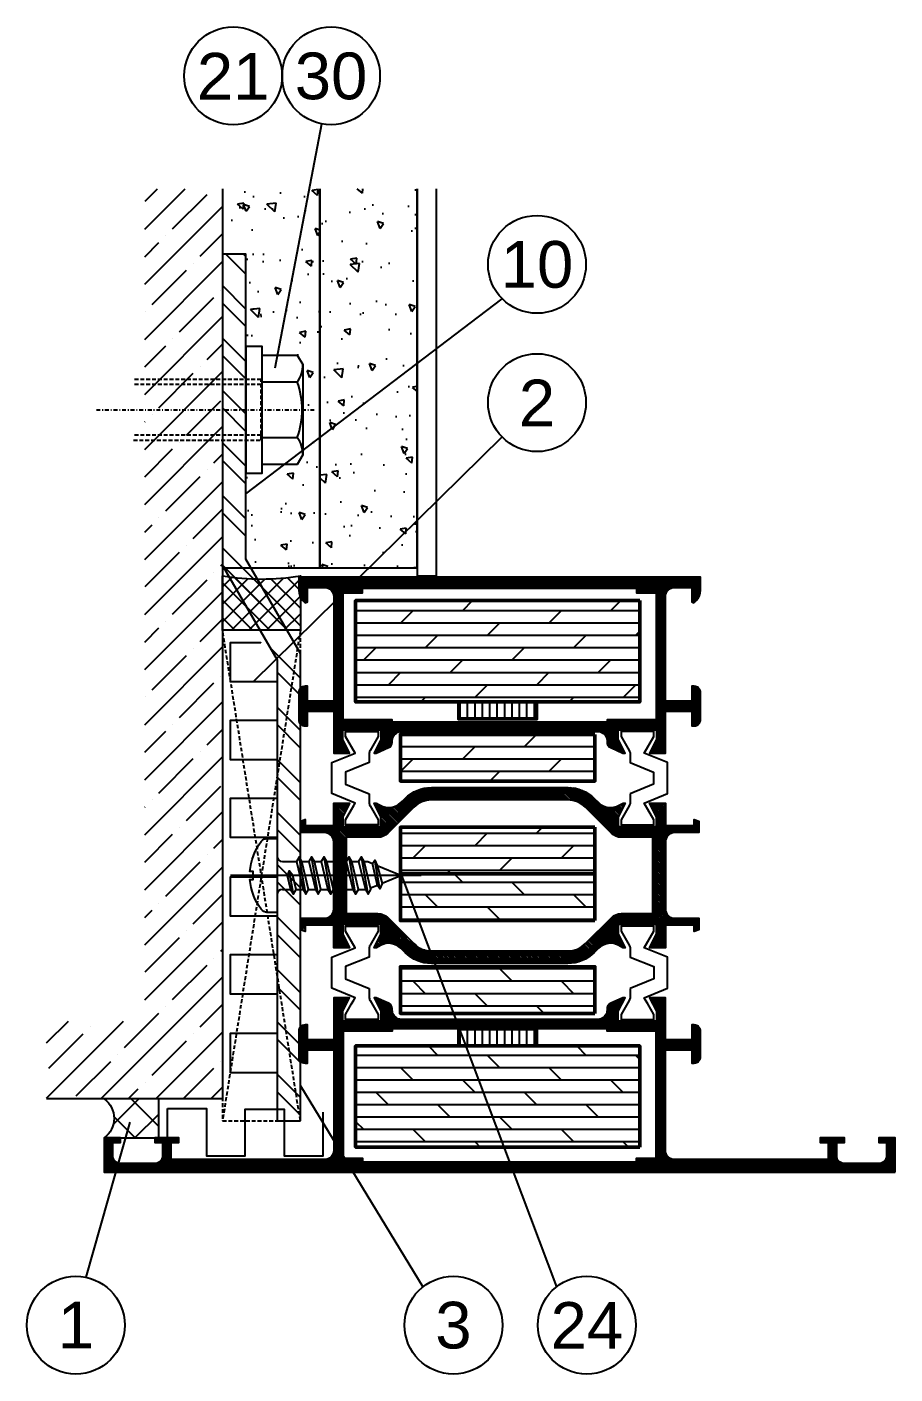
# Model space of a CAD drawing. Header units: millimetres. Extents: x -1821 to 14707, y -2864 to 1473.
# Drawn here: x 3295.2 to 3406.8, y -1439.5 to -1266.5 of the extents above; entities that cross this region are included whole.
import ezdxf
from ezdxf.enums import TextEntityAlignment as Align
from ezdxf.xclip import XClip

# ---------------------------------------------------------------- set-up
doc = ezdxf.new("R2010")
doc.units = ezdxf.units.MM
doc.header["$XCLIPFRAME"] = 0
for name, pattern in [('AUSGEZOGEN', [0]), ('CENTER', [50.8, 31.75, -6.35, 6.35, -6.35]), ('DASHDOT', [1, 0.5, -0.25, 0, -0.25]), ('GESTRICHELT', [0.75, 0.5, -0.25])]:
    doc.linetypes.add(name, pattern=pattern)
for name, color, linetype in [('00TXT', 7, 'AUSGEZOGEN'), ('as_par', 3, 'Continuous'), ('as_sch', 3, 'Continuous'), ('CENT_25', 2, 'DASHDOT'), ('CONST25', 2, 'Continuous'), ('CONST35', 7, 'Continuous'), ('HIDE_25', 2, 'GESTRICHELT'), ('is_par', 3, 'Continuous'), ('is_sch', 3, 'Continuous'), ('leiste_par', 3, 'Continuous')]:
    doc.layers.add(name, color=color, linetype=linetype)
for name, color, linetype, lineweight in [('AM_S', 80, 'Continuous', 50), ('AM_SP', 3, 'Continuous', 50), ('Docu-AM_8', 1, 'Continuous', 25)]:
    doc.layers.add(name, color=color, linetype=linetype, lineweight=lineweight)
doc.styles.add('SWISS', font='swiss.ttf')

# ---------------------------------------------------------------- blocks, each defined once
blk = doc.blocks.new('WS186061')
at = {"linetype": 'CENTER'}
blk.add_lwpolyline([(0, -18.5), (0, 5.98)], dxfattribs=at)
blk.add_lwpolyline([(4.35, 2.03, -0.234469), (4.75, 1.24), (4.75, 0), (-4.75, 0), (-4.75, 1.24, -0.234469), (-4.35, 2.03, -0.146081), (-0.5, 3.48), (-0.5, 3.05), (0.5, 3.05), (0.5, 3.48, -0.146081)], format="xyb", close=True)
for points in [[(0, -1.32), (-1.79, -1.75), (-2.4, -2.1), (-1.79, -2.45), (0, -2.03), (0.61, -1.57), (0, -1.32)], [(-2.4, -2.1), (0.61, -1.57)], [(-2.4, -3.7), (2.41, -2.85)], [(-2.4, -5.3), (2.41, -4.45)], [(-2.4, -6.9), (2.41, -6.05)], [(-2.4, -8.5), (2.41, -7.65)], [(-2.4, -10.1), (2.41, -9.25)], [(-2.4, -11.7), (2.41, -10.85)], [(-1.28, -12.91), (-1.65, -12.02)], [(1.79, -11.68), (1.55, -12.27)], [(-1.7, -13.2), (1.97, -12.55)], [(1.29, -12.88), (0, -16), (-1.02, -13.53)]]:
    blk.add_lwpolyline(points)
at = {"linetype": 'AUSGEZOGEN'}
for points in [[(-1.79, -0.7), (-1.79, -1.75)], [(1.79, -0.7), (1.79, -2.49)], [(1.79, -1.61), (1.79, -2.49)], [(-1.79, -2.45), (-1.79, -3.35)], [(1.79, -3.21), (1.79, -4.09)], [(-1.79, -4.05), (-1.79, -4.95)], [(1.79, -4.81), (1.79, -5.69)], [(-1.79, -5.65), (-1.79, -6.55)], [(1.79, -6.41), (1.79, -7.29)], [(-1.79, -7.25), (-1.79, -8.15)], [(1.79, -8.01), (1.79, -8.89)], [(-1.79, -8.85), (-1.79, -9.75)], [(1.79, -9.61), (1.79, -10.49)], [(-1.79, -10.45), (-1.79, -11.35)], [(1.79, -11.21), (1.79, -11.68)]]:
    blk.add_lwpolyline(points, dxfattribs=at)
for points in [[(1.79, -3.21), (2.41, -2.85), (1.79, -2.49), (-1.79, -3.35), (-2.4, -3.7), (-1.79, -4.05)], [(1.79, -4.81), (2.41, -4.45), (1.79, -4.09), (-1.79, -4.95), (-2.4, -5.3), (-1.79, -5.65)], [(1.79, -6.41), (2.41, -6.05), (1.79, -5.69), (-1.79, -6.55), (-2.4, -6.9), (-1.79, -7.25)], [(1.79, -8.01), (2.41, -7.65), (1.79, -7.29), (-1.79, -8.15), (-2.4, -8.5), (-1.79, -8.85)], [(1.79, -9.61), (2.41, -9.25), (1.79, -8.89), (-1.79, -9.75), (-2.4, -10.1), (-1.79, -10.45)], [(1.79, -11.21), (2.41, -10.85), (1.79, -10.49), (-1.79, -11.35), (-2.4, -11.7), (-1.79, -12.05)], [(1.55, -12.27), (1.97, -12.55), (1.29, -12.88), (-1.02, -13.53), (-1.7, -13.2), (-1.28, -12.91)]]:
    blk.add_lwpolyline(points, close=True)
for centre, start, end in [((-2.49, -0.7), 0, 90), ((2.49, -0.7), 90, 180)]:
    blk.add_arc(centre, 0.7, start, end)
blk = doc.blocks.new('B-LL1021365')
at = {"layer": 'as_sch'}
h = blk.add_hatch(dxfattribs=at)
h.set_pattern_fill('_U', color=256, scale=0.2, angle=-90, style=0, pattern_type=0)
h.set_pattern_definition([(270, (8.0588, -0.00044), (0.2, -4e-17), [])])
edge = h.paths.add_edge_path()
edge.add_line((0.4, -50.8), (4.8, -50.8))
edge.add_line((4.8, -50.8), (4.8, -48.7))
edge.add_line((4.8, -48.7), (4.2, -48.7))
edge.add_line((4.2, -48.7), (4.2, -49.7))
edge.add_line((4.2, -49.7), (2.5, -49.7))
edge.add_arc((2.5, -48.7), 1, 180, 270, ccw=False)
edge.add_line((1.5, -48.7), (1.5, -44.3))
edge.add_arc((2.5, -44.3), 1, 90, 180, ccw=False)
edge.add_line((2.5, -43.3), (4.2, -43.3))
edge.add_line((4.2, -43.3), (4.2, -44.3))
edge.add_line((4.2, -44.3), (4.8, -44.3))
edge.add_line((4.8, -44.3), (4.8, -41.2))
edge.add_line((4.8, -41.2), (4.2, -41.2))
edge.add_line((4.2, -41.2), (4.2, -42.2))
edge.add_line((4.2, -42.2), (2, -42.2))
edge.add_line((2, -42.2), (2, -22.5))
edge.add_arc((3.2, -22.5), 1.2, 90, 180, ccw=False)
edge.add_line((3.2, -21.3), (16.1, -21.3))
edge.add_line((16.1, -21.3), (16.1, -24.7))
edge.add_line((16.1, -24.7), (14.4, -24.7))
edge.add_line((14.4, -24.7), (14.4, -25))
edge.add_arc((15.2, -25), 0.8, 180, 270)
edge.add_line((15.2, -25.8), (18.5, -25.8))
edge.add_arc((18.5, -25), 0.8, 270, 360)
edge.add_line((19.3, -25), (19.3, -24.7))
edge.add_line((19.3, -24.7), (17.4, -24.7))
edge.add_line((17.4, -24.7), (17.4, -21.3))
edge.add_line((17.4, -21.3), (22.8, -21.3))
edge.add_line((22.8, -21.3), (22.8, -19.27))
edge.add_line((22.8, -19.27), (21.05, -20.15))
edge.add_line((21.05, -20.15), (19.8, -20.15))
edge.add_line((19.8, -20.15), (19.8, -15.25))
edge.add_line((19.8, -15.25), (21.05, -15.25))
edge.add_line((21.05, -15.25), (22.8, -16.13))
edge.add_line((22.8, -16.13), (22.8, -15.84))
edge.add_line((22.8, -15.84), (22.08, -14.27))
edge.add_arc((21.36, -14.6), 0.8, 24.444, 90)
edge.add_line((21.36, -13.8), (21.2, -13.8))
edge.add_arc((21.2, -12.6), 1.2, 180, 270, ccw=False)
edge.add_line((20, -12.6), (20, 12.6))
edge.add_arc((21.2, 12.6), 1.2, 90, 180, ccw=False)
edge.add_line((21.2, 13.8), (21.36, 13.8))
edge.add_arc((21.36, 14.6), 0.8, -90, -24.444)
edge.add_line((22.08, 14.27), (22.8, 15.84))
edge.add_line((22.8, 15.84), (22.8, 16.13))
edge.add_line((22.8, 16.13), (21.05, 15.25))
edge.add_line((21.05, 15.25), (19.8, 15.25))
edge.add_line((19.8, 15.25), (19.8, 20.15))
edge.add_line((19.8, 20.15), (21.05, 20.15))
edge.add_line((21.05, 20.15), (22.8, 19.27))
edge.add_line((22.8, 19.27), (22.8, 21.3))
edge.add_line((22.8, 21.3), (17.4, 21.3))
edge.add_line((17.4, 21.3), (17.4, 24.7))
edge.add_line((17.4, 24.7), (19.3, 24.7))
edge.add_line((19.3, 24.7), (19.3, 25))
edge.add_arc((18.5, 25), 0.8, 0, 90)
edge.add_line((18.5, 25.8), (15.2, 25.8))
edge.add_arc((15.2, 25), 0.8, 90, 180)
edge.add_line((14.4, 25), (14.4, 24.7))
edge.add_line((14.4, 24.7), (16.1, 24.7))
edge.add_line((16.1, 24.7), (16.1, 21.3))
edge.add_line((16.1, 21.3), (3.2, 21.3))
edge.add_arc((3.2, 22.5), 1.2, 180, 270, ccw=False)
edge.add_line((2, 22.5), (2, 42.2))
edge.add_line((2, 42.2), (4.2, 42.2))
edge.add_line((4.2, 42.2), (4.2, 41.2))
edge.add_line((4.2, 41.2), (4.8, 41.2))
edge.add_line((4.8, 41.2), (4.8, 44.3))
edge.add_line((4.8, 44.3), (4.2, 44.3))
edge.add_line((4.2, 44.3), (4.2, 43.3))
edge.add_line((4.2, 43.3), (2.5, 43.3))
edge.add_arc((2.5, 44.3), 1, -180, -90, ccw=False)
edge.add_line((1.5, 44.3), (1.5, 48.7))
edge.add_arc((2.5, 48.7), 1, 90, 180, ccw=False)
edge.add_line((2.5, 49.7), (4.2, 49.7))
edge.add_line((4.2, 49.7), (4.2, 48.7))
edge.add_line((4.2, 48.7), (4.8, 48.7))
edge.add_line((4.8, 48.7), (4.8, 50.8))
edge.add_line((4.8, 50.8), (0.4, 50.8))
edge.add_line((0.4, 50.8), (0.4, -50.8))
h.paths.add_polyline_path([(1.7, -17.6), (2.2, -17.6), (2.2, -20.1), (18.5, -20.1), (18.5, -13.8), (18.8, -13.8), (18.8, 13.8), (18.5, 13.8), (18.5, 20.1), (2.2, 20.1), (2.2, 17.6), (1.7, 17.6)], flags=16)
at = {"layer": 'is_sch'}
h = blk.add_hatch(dxfattribs=at)
h.set_pattern_fill('_U', color=256, scale=0.2, angle=45, style=0, pattern_type=0)
h.set_pattern_definition([(45, (38.5, 1e-06), (-0.1414214, 0.1414214), [])])
edge = h.paths.add_edge_path()
edge.add_arc((42.8, 22.5), 1.2, 270, 360)
edge.add_line((44, 22.5), (44, 25.6))
edge.add_line((44, 25.6), (45.48, 25.6))
edge.add_line((45.48, 25.6), (45.7, 25))
edge.add_line((45.7, 25), (44.9, 25))
edge.add_line((44.9, 25), (44.9, 21.3))
edge.add_line((44.9, 21.3), (47.8, 21.3))
edge.add_line((47.8, 21.3), (47.8, 19.27))
edge.add_line((47.8, 19.27), (46.05, 20.15))
edge.add_line((46.05, 20.15), (44.8, 20.15))
edge.add_line((44.8, 20.15), (44.8, 15.25))
edge.add_line((44.8, 15.25), (46.05, 15.25))
edge.add_line((46.05, 15.25), (47.8, 16.13))
edge.add_line((47.8, 16.13), (47.8, 15.85))
edge.add_line((47.8, 15.85), (47.51, 15.35))
edge.add_arc((49.41, 14.25), 2.2, 150, 225)
edge.add_line((47.86, 12.69), (48.39, 12.15))
edge.add_arc((45, 8.76), 4.8, 0, 45, ccw=False)
edge.add_line((49.8, 8.76), (49.8, -8.76))
edge.add_arc((45, -8.76), 4.8, 315, 360, ccw=False)
edge.add_line((48.39, -12.15), (47.86, -12.69))
edge.add_arc((49.41, -14.25), 2.2, 135, 210)
edge.add_line((47.51, -15.35), (47.8, -15.85))
edge.add_line((47.8, -15.85), (47.8, -16.13))
edge.add_line((47.8, -16.13), (46.05, -15.25))
edge.add_line((46.05, -15.25), (44.8, -15.25))
edge.add_line((44.8, -15.25), (44.8, -20.15))
edge.add_line((44.8, -20.15), (46.05, -20.15))
edge.add_line((46.05, -20.15), (47.8, -19.27))
edge.add_line((47.8, -19.27), (47.8, -21.3))
edge.add_line((47.8, -21.3), (44.9, -21.3))
edge.add_line((44.9, -21.3), (44.9, -25))
edge.add_line((44.9, -25), (45.7, -25))
edge.add_line((45.7, -25), (45.48, -25.6))
edge.add_line((45.48, -25.6), (44, -25.6))
edge.add_line((44, -25.6), (44, -22.5))
edge.add_arc((42.8, -22.5), 1.2, 0, 90)
edge.add_line((42.8, -21.3), (34.2, -21.3))
edge.add_arc((34.2, -22.5), 1.2, 90, 180)
edge.add_line((33, -22.5), (33, -25.6))
edge.add_line((33, -25.6), (31.52, -25.6))
edge.add_line((31.52, -25.6), (31.3, -25))
edge.add_line((31.3, -25), (32.1, -25))
edge.add_line((32.1, -25), (32.1, -21.3))
edge.add_line((32.1, -21.3), (29.2, -21.3))
edge.add_line((29.2, -21.3), (29.2, -19.27))
edge.add_line((29.2, -19.27), (30.95, -20.15))
edge.add_line((30.95, -20.15), (32.2, -20.15))
edge.add_line((32.2, -20.15), (32.2, -15.25))
edge.add_line((32.2, -15.25), (30.95, -15.25))
edge.add_line((30.95, -15.25), (29.2, -16.13))
edge.add_line((29.2, -16.13), (29.2, -15.85))
edge.add_line((29.2, -15.85), (29.49, -15.35))
edge.add_arc((27.59, -14.25), 2.2, 330, 405)
edge.add_line((29.14, -12.69), (28.61, -12.15))
edge.add_arc((32, -8.76), 4.8, 180, 225, ccw=False)
edge.add_line((27.2, -8.76), (27.2, 8.76))
edge.add_arc((32, 8.76), 4.8, 135, 180, ccw=False)
edge.add_line((28.61, 12.15), (29.14, 12.69))
edge.add_arc((27.59, 14.25), 2.2, 315, 390)
edge.add_line((29.49, 15.35), (29.2, 15.85))
edge.add_line((29.2, 15.85), (29.2, 16.13))
edge.add_line((29.2, 16.13), (30.95, 15.25))
edge.add_line((30.95, 15.25), (32.2, 15.25))
edge.add_line((32.2, 15.25), (32.2, 20.15))
edge.add_line((32.2, 20.15), (30.95, 20.15))
edge.add_line((30.95, 20.15), (29.2, 19.27))
edge.add_line((29.2, 19.27), (29.2, 21.3))
edge.add_line((29.2, 21.3), (32.1, 21.3))
edge.add_line((32.1, 21.3), (32.1, 25))
edge.add_line((32.1, 25), (31.3, 25))
edge.add_line((31.3, 25), (31.52, 25.6))
edge.add_line((31.52, 25.6), (33, 25.6))
edge.add_line((33, 25.6), (33, 22.5))
edge.add_arc((34.2, 22.5), 1.2, 180, 270)
edge.add_line((34.2, 21.3), (42.8, 21.3))
edge = h.paths.add_edge_path(flags=16)
edge.add_line((33.6, 19.7), (33.6, 15.63))
edge.add_arc((31.8, 15.63), 1.8, -45, 0, ccw=False)
edge.add_line((33.07, 14.36), (29.74, 11.02))
edge.add_arc((32, 8.76), 3.2, 135, 180)
edge.add_line((28.8, 8.76), (28.8, -8.76))
edge.add_arc((32, -8.76), 3.2, 180, 225)
edge.add_line((29.74, -11.02), (33.07, -14.36))
edge.add_arc((31.8, -15.63), 1.8, 0, 45, ccw=False)
edge.add_line((33.6, -15.63), (33.6, -19.7))
edge.add_line((33.6, -19.7), (43.4, -19.7))
edge.add_line((43.4, -19.7), (43.4, -15.63))
edge.add_arc((45.2, -15.63), 1.8, 135, 180, ccw=False)
edge.add_line((43.93, -14.36), (47.26, -11.02))
edge.add_arc((45, -8.76), 3.2, 315, 360)
edge.add_line((48.2, -8.76), (48.2, 8.76))
edge.add_arc((45, 8.76), 3.2, 0, 45)
edge.add_line((47.26, 11.02), (43.93, 14.36))
edge.add_arc((45.2, 15.63), 1.8, 180, 225, ccw=False)
edge.add_line((43.4, 15.63), (43.4, 19.7))
edge.add_line((43.4, 19.7), (33.6, 19.7))
h = blk.add_hatch(dxfattribs=at)
h.set_pattern_fill('_U', color=256, scale=0.2, angle=90, style=0, pattern_type=0)
h.set_pattern_definition([(90, (66.38297, 0.00045), (-0.2, 1e-17), [])])
edge = h.paths.add_edge_path()
edge.add_line((76.8, 25.8), (75.1, 25.8))
edge.add_arc((75.1, 24), 1.8, 90, 135)
edge.add_line((73.83, 25.27), (73.52, 24.97))
edge.add_line((73.52, 24.97), (73.63, 24.7))
edge.add_line((73.63, 24.7), (75.5, 24.7))
edge.add_line((75.5, 24.7), (75.5, 22.5))
edge.add_arc((74.3, 22.5), 1.2, -90, 0, ccw=False)
edge.add_line((74.3, 21.3), (60.9, 21.3))
edge.add_line((60.9, 21.3), (60.9, 24.7))
edge.add_line((60.9, 24.7), (62.8, 24.7))
edge.add_line((62.8, 24.7), (62.8, 25))
edge.add_arc((62, 25), 0.8, 0, 90)
edge.add_line((62, 25.8), (58.5, 25.8))
edge.add_arc((58.5, 25), 0.8, 90, 180)
edge.add_line((57.7, 25), (57.7, 24.7))
edge.add_line((57.7, 24.7), (59.6, 24.7))
edge.add_line((59.6, 24.7), (59.6, 21.3))
edge.add_line((59.6, 21.3), (54.2, 21.3))
edge.add_line((54.2, 21.3), (54.2, 19.27))
edge.add_line((54.2, 19.27), (55.95, 20.15))
edge.add_line((55.95, 20.15), (57.2, 20.15))
edge.add_line((57.2, 20.15), (57.2, 15.25))
edge.add_line((57.2, 15.25), (55.95, 15.25))
edge.add_line((55.95, 15.25), (54.2, 16.13))
edge.add_line((54.2, 16.13), (54.2, 15.84))
edge.add_line((54.2, 15.84), (54.92, 14.27))
edge.add_arc((55.64, 14.6), 0.8, 204.444, 270)
edge.add_line((55.64, 13.8), (55.8, 13.8))
edge.add_arc((55.8, 12.6), 1.2, 0, 90, ccw=False)
edge.add_line((57, 12.6), (57, -12.6))
edge.add_arc((55.8, -12.6), 1.2, -90, 0, ccw=False)
edge.add_line((55.8, -13.8), (55.64, -13.8))
edge.add_arc((55.64, -14.6), 0.8, 90, 155.556)
edge.add_line((54.92, -14.27), (54.2, -15.84))
edge.add_line((54.2, -15.84), (54.2, -16.13))
edge.add_line((54.2, -16.13), (55.95, -15.25))
edge.add_line((55.95, -15.25), (57.2, -15.25))
edge.add_line((57.2, -15.25), (57.2, -20.15))
edge.add_line((57.2, -20.15), (55.95, -20.15))
edge.add_line((55.95, -20.15), (54.2, -19.27))
edge.add_line((54.2, -19.27), (54.2, -21.3))
edge.add_line((54.2, -21.3), (59.6, -21.3))
edge.add_line((59.6, -21.3), (59.6, -24.7))
edge.add_line((59.6, -24.7), (57.7, -24.7))
edge.add_line((57.7, -24.7), (57.7, -25))
edge.add_arc((58.5, -25), 0.8, 180, 270)
edge.add_line((58.5, -25.8), (62, -25.8))
edge.add_arc((62, -25), 0.8, 270, 360)
edge.add_line((62.8, -25), (62.8, -24.7))
edge.add_line((62.8, -24.7), (60.9, -24.7))
edge.add_line((60.9, -24.7), (60.9, -21.3))
edge.add_line((60.9, -21.3), (74.3, -21.3))
edge.add_arc((74.3, -22.5), 1.2, 0, 90, ccw=False)
edge.add_line((75.5, -22.5), (75.5, -24.7))
edge.add_line((75.5, -24.7), (73.63, -24.7))
edge.add_line((73.63, -24.7), (73.52, -24.96))
edge.add_line((73.52, -24.96), (73.83, -25.27))
edge.add_arc((75.1, -24), 1.8, 225, 270)
edge.add_line((75.1, -25.8), (76.8, -25.8))
edge.add_line((76.8, -25.8), (76.8, 25.8))
h.paths.add_polyline_path([(75.4, -17.6), (74.8, -17.6), (74.8, -20.1), (58.5, -20.1), (58.5, -13.8), (58.2, -13.8), (58.2, 13.8), (58.5, 13.8), (58.5, 20.1), (74.8, 20.1), (74.8, 17.6), (75.4, 17.6)], flags=16)
at = {"layer": 'as_par'}
blk.add_lwpolyline([(0.4, -50.8), (4.8, -50.8), (4.8, -48.7), (4.2, -48.7), (4.2, -49.7), (2.5, -49.7, -0.414214), (1.5, -48.7), (1.5, -44.3, -0.414214), (2.5, -43.3), (4.2, -43.3), (4.2, -44.3), (4.8, -44.3), (4.8, -41.2), (4.2, -41.2), (4.2, -42.2), (2, -42.2), (2, -22.5, -0.414214), (3.2, -21.3), (16.1, -21.3), (16.1, -24.7), (14.4, -24.7), (14.4, -25, 0.414214), (15.2, -25.8), (18.5, -25.8, 0.414214), (19.3, -25), (19.3, -24.7), (17.4, -24.7), (17.4, -21.3), (22.8, -21.3), (22.8, -19.27), (21.05, -20.15), (19.8, -20.15), (19.8, -15.25), (21.05, -15.25), (22.8, -16.13), (22.8, -15.84), (22.08, -14.27, 0.294108), (21.36, -13.8), (21.2, -13.8, -0.414214), (20, -12.6), (20, 12.6, -0.414214), (21.2, 13.8), (21.36, 13.8, 0.294108), (22.08, 14.27), (22.8, 15.84), (22.8, 16.13), (21.05, 15.25), (19.8, 15.25), (19.8, 20.15), (21.05, 20.15), (22.8, 19.27), (22.8, 21.3), (17.4, 21.3), (17.4, 24.7), (19.3, 24.7), (19.3, 25, 0.414214), (18.5, 25.8), (15.2, 25.8, 0.414214), (14.4, 25), (14.4, 24.7), (16.1, 24.7), (16.1, 21.3), (3.2, 21.3, -0.414214), (2, 22.5), (2, 42.2), (4.2, 42.2), (4.2, 41.2), (4.8, 41.2), (4.8, 44.3), (4.2, 44.3), (4.2, 43.3), (2.5, 43.3, -0.414214), (1.5, 44.3), (1.5, 48.7, -0.414214), (2.5, 49.7), (4.2, 49.7), (4.2, 48.7), (4.8, 48.7), (4.8, 50.8), (0.4, 50.8), (0.4, -50.8)], format="xyb", close=True, dxfattribs=at)
blk.add_lwpolyline([(1.7, -17.6), (2.2, -17.6), (2.2, -20.1), (18.5, -20.1), (18.5, -13.8), (18.8, -13.8), (18.8, 13.8), (18.5, 13.8), (18.5, 20.1), (2.2, 20.1), (2.2, 17.6), (1.7, 17.6), (1.7, -17.6)], close=True, dxfattribs=at)
at = {"layer": 'is_par'}
for points in [[(42.8, 21.3, 0.414214), (44, 22.5), (44, 25.6), (45.48, 25.6), (45.7, 25), (44.9, 25), (44.9, 21.3), (47.8, 21.3), (47.8, 19.27), (46.05, 20.15), (44.8, 20.15), (44.8, 15.25), (46.05, 15.25), (47.8, 16.13), (47.8, 15.85), (47.51, 15.35, 0.339454), (47.86, 12.69), (48.39, 12.15, -0.198912), (49.8, 8.76), (49.8, -8.76, -0.198912), (48.39, -12.15), (47.86, -12.69, 0.339454), (47.51, -15.35), (47.8, -15.85), (47.8, -16.13), (46.05, -15.25), (44.8, -15.25), (44.8, -20.15), (46.05, -20.15), (47.8, -19.27), (47.8, -21.3), (44.9, -21.3), (44.9, -25), (45.7, -25), (45.48, -25.6), (44, -25.6), (44, -22.5, 0.414214), (42.8, -21.3), (34.2, -21.3, 0.414214), (33, -22.5), (33, -25.6), (31.52, -25.6), (31.3, -25), (32.1, -25), (32.1, -21.3), (29.2, -21.3), (29.2, -19.27), (30.95, -20.15), (32.2, -20.15), (32.2, -15.25), (30.95, -15.25), (29.2, -16.13), (29.2, -15.85), (29.49, -15.35, 0.339454), (29.14, -12.69), (28.61, -12.15, -0.198912), (27.2, -8.76), (27.2, 8.76, -0.198912), (28.61, 12.15), (29.14, 12.69, 0.339454), (29.49, 15.35), (29.2, 15.85), (29.2, 16.13), (30.95, 15.25), (32.2, 15.25), (32.2, 20.15), (30.95, 20.15), (29.2, 19.27), (29.2, 21.3), (32.1, 21.3), (32.1, 25), (31.3, 25), (31.52, 25.6), (33, 25.6), (33, 22.5, 0.414214), (34.2, 21.3), (42.8, 21.3)], [(76.8, 25.8), (75.1, 25.8, 0.198912), (73.83, 25.27), (73.52, 24.97), (73.63, 24.7), (75.5, 24.7), (75.5, 22.5, -0.414214), (74.3, 21.3), (60.9, 21.3), (60.9, 24.7), (62.8, 24.7), (62.8, 25, 0.414214), (62, 25.8), (58.5, 25.8, 0.414214), (57.7, 25), (57.7, 24.7), (59.6, 24.7), (59.6, 21.3), (54.2, 21.3), (54.2, 19.27), (55.95, 20.15), (57.2, 20.15), (57.2, 15.25), (55.95, 15.25), (54.2, 16.13), (54.2, 15.84), (54.92, 14.27, 0.294108), (55.64, 13.8), (55.8, 13.8, -0.414214), (57, 12.6), (57, -12.6, -0.414214), (55.8, -13.8), (55.64, -13.8, 0.294108), (54.92, -14.27), (54.2, -15.84), (54.2, -16.13), (55.95, -15.25), (57.2, -15.25), (57.2, -20.15), (55.95, -20.15), (54.2, -19.27), (54.2, -21.3), (59.6, -21.3), (59.6, -24.7), (57.7, -24.7), (57.7, -25, 0.414214), (58.5, -25.8), (62, -25.8, 0.414214), (62.8, -25), (62.8, -24.7), (60.9, -24.7), (60.9, -21.3), (74.3, -21.3, -0.414214), (75.5, -22.5), (75.5, -24.7), (73.63, -24.7), (73.52, -24.96), (73.83, -25.27, 0.198912), (75.1, -25.8), (76.8, -25.8), (76.8, 25.8)], [(33.6, 19.7), (33.6, 15.63, -0.198912), (33.07, 14.36), (29.74, 11.02, 0.198912), (28.8, 8.76), (28.8, -8.76, 0.198912), (29.74, -11.02), (33.07, -14.36, -0.198912), (33.6, -15.63), (33.6, -19.7), (43.4, -19.7), (43.4, -15.63, -0.198912), (43.93, -14.36), (47.26, -11.02, 0.198912), (48.2, -8.76), (48.2, 8.76, 0.198912), (47.26, 11.02), (43.93, 14.36, -0.198912), (43.4, 15.63), (43.4, 19.7), (33.6, 19.7)]]:
    blk.add_lwpolyline(points, format="xyb", close=True, dxfattribs=at)
blk.add_lwpolyline([(75.4, -17.6), (74.8, -17.6), (74.8, -20.1), (58.5, -20.1), (58.5, -13.8), (58.2, -13.8), (58.2, 13.8), (58.5, 13.8), (58.5, 20.1), (74.8, 20.1), (74.8, 17.6), (75.4, 17.6), (75.4, -17.6)], close=True, dxfattribs=at)
at = {"layer": 'leiste_par'}
for points in [[(23.99, 16.76), (22.87, 16.76, 0.131652), (22.46, 16.65), (20.66, 15.61), (20.01, 15.61), (20.01, 19.79), (20.66, 19.79), (21.99, 19.02), (22.48, 18.74), (22.79, 18.56), (24.01, 21.56), (27.99, 21.56), (29.21, 18.56), (31.34, 19.79), (31.99, 19.79), (31.99, 15.61), (31.34, 15.61), (29.54, 16.65, 0.131652), (29.13, 16.76), (28.01, 16.76), (26.79, 19.78), (25.21, 19.78), (23.99, 16.76)], [(48.99, 16.76), (47.87, 16.76, 0.131652), (47.46, 16.65), (45.66, 15.61), (45.01, 15.61), (45.01, 19.79), (45.66, 19.79), (46.99, 19.02), (47.48, 18.74), (47.79, 18.56), (49.01, 21.57), (52.99, 21.57), (54.21, 18.56), (56.34, 19.79), (56.99, 19.79), (56.99, 15.61), (56.34, 15.61), (54.54, 16.65, 0.131652), (54.13, 16.76), (53.01, 16.76), (51.79, 19.79), (50.21, 19.79), (48.99, 16.76)], [(23.99, -16.76), (22.87, -16.76, -0.131652), (22.46, -16.65), (20.66, -15.61), (20.01, -15.61), (20.01, -19.79), (20.66, -19.79), (21.99, -19.02), (22.48, -18.74), (22.79, -18.56), (24.01, -21.57), (27.99, -21.57), (29.21, -18.56), (31.34, -19.79), (31.99, -19.79), (31.99, -15.61), (31.34, -15.61), (29.54, -16.65, -0.131652), (29.13, -16.76), (28.01, -16.76), (26.79, -19.79), (25.21, -19.79), (23.99, -16.76)], [(48.99, -16.76), (47.87, -16.76, -0.131652), (47.46, -16.65), (45.66, -15.61), (45.01, -15.61), (45.01, -19.79), (45.66, -19.79), (46.99, -19.02), (47.48, -18.74), (47.79, -18.56), (49.01, -21.56), (52.99, -21.56), (54.21, -18.56), (56.34, -19.79), (56.99, -19.79), (56.99, -15.61), (56.34, -15.61), (54.54, -16.65, -0.131652), (54.13, -16.76), (53.01, -16.76), (51.79, -19.78), (50.21, -19.78), (48.99, -16.76)]]:
    blk.add_lwpolyline(points, format="xyb", close=True, dxfattribs=at)
blk = doc.blocks.new('*X47')
at = {"color": 0}
for p, q in [((20.3, 232.432), (25.3, 237.432)), ((20.3, 235.968), (21.632, 237.3)), ((20.329, 234.229), (22.539, 236.439)), ((22.981, 236.881), (22.981, 236.881)), ((22.097, 232.461), (24.307, 234.671)), ((24.749, 235.113), (24.749, 235.113)), ((20.3, 228.897), (25.3, 233.897)), ((21.655, 232.019), (21.655, 232.019)), ((23.865, 230.694), (25.3, 232.129)), ((20.3, 230.664), (21.213, 231.577)), ((20.3, 225.361), (25.3, 230.361)), ((23.423, 230.252), (23.423, 230.252)), ((20.771, 227.6), (22.981, 229.81)), ((22.539, 225.832), (24.749, 228.042)), ((20.3, 221.825), (25.3, 226.825)), ((20.329, 227.158), (20.329, 227.158)), ((21.655, 221.413), (25.3, 225.058)), ((22.097, 225.39), (22.097, 225.39)), ((20.3, 223.593), (21.655, 224.948)), ((20.3, 218.29), (25.3, 223.29)), ((20.3, 221.825), (20.375, 221.9)), ((23.423, 219.645), (25.3, 221.522)), ((21.213, 220.971), (21.213, 220.971)), ((20.3, 220.058), (20.771, 220.529)), ((20.3, 214.754), (25.3, 219.754)), ((22.981, 219.203), (22.981, 219.203)), ((20.329, 216.551), (22.539, 218.761)), ((24.749, 217.435), (24.749, 217.435)), ((25.191, 217.877), (25.3, 217.987)), ((22.097, 214.784), (24.307, 216.993)), ((20.3, 211.219), (25.3, 216.219)), ((20.3, 212.987), (21.213, 213.9)), ((21.655, 214.342), (21.655, 214.342)), ((23.865, 213.016), (25.3, 214.451)), ((20.3, 207.683), (25.3, 212.683)), ((20.771, 209.922), (22.981, 212.132)), ((23.423, 212.574), (23.423, 212.574)), ((22.539, 208.155), (24.749, 210.364)), ((25.191, 210.806), (25.191, 210.806)), ((20.329, 209.48), (20.329, 209.48)), ((20.3, 204.148), (25.3, 209.148)), ((22.097, 207.713), (22.097, 207.713)), ((20.3, 205.916), (21.655, 207.271)), ((24.307, 206.387), (25.3, 207.38)), ((23.865, 205.945), (23.865, 205.945)), ((20.3, 200.612), (25.3, 205.612)), ((21.213, 203.293), (23.423, 205.503)), ((22.981, 201.525), (25.191, 203.735)), ((20.771, 202.851), (20.771, 202.851)), ((20.3, 202.38), (20.329, 202.409)), ((20.3, 197.077), (25.3, 202.077)), ((22.539, 201.083), (22.539, 201.083)), ((20.3, 198.844), (22.097, 200.642)), ((24.749, 199.758), (25.3, 200.309)), ((24.307, 199.316), (24.307, 199.316)), ((20.3, 193.541), (25.3, 198.541)), ((21.655, 196.664), (23.865, 198.874)), ((23.423, 194.896), (25.3, 196.773)), ((20.3, 195.309), (20.771, 195.78)), ((21.213, 196.222), (21.213, 196.222)), ((20.3, 190.006), (25.3, 195.006)), ((20.329, 191.803), (22.539, 194.012)), ((22.981, 194.454), (22.981, 194.454)), ((25.191, 193.129), (25.3, 193.238)), ((22.097, 190.035), (24.307, 192.245)), ((24.749, 192.687), (24.749, 192.687)), ((20.3, 186.47), (25.3, 191.47)), ((21.655, 189.593), (21.655, 189.593)), ((23.865, 188.267), (25.3, 189.702)), ((20.3, 188.238), (21.213, 189.151)), ((20.3, 182.935), (25.3, 187.935)), ((23.423, 187.825), (23.423, 187.825)), ((20.771, 185.174), (22.981, 187.383)), ((25.191, 186.057), (25.191, 186.057)), ((22.539, 183.406), (24.749, 185.616)), ((20.3, 179.399), (25.3, 184.399)), ((20.329, 184.732), (20.329, 184.732)), ((22.097, 182.964), (22.097, 182.964)), ((24.307, 181.638), (25.3, 182.631)), ((20.3, 181.167), (21.655, 182.522)), ((20.3, 175.863), (25.3, 180.863)), ((23.865, 181.196), (23.865, 181.196)), ((21.213, 178.544), (23.423, 180.754)), ((22.981, 176.777), (25.191, 178.986)), ((20.3, 177.631), (20.329, 177.661)), ((20.771, 178.103), (20.771, 178.103)), ((20.3, 172.328), (25.3, 177.328)), ((20.3, 174.096), (22.097, 175.893)), ((22.539, 176.335), (22.539, 176.335)), ((24.749, 175.009), (25.3, 175.56)), ((21.655, 171.915), (23.865, 174.125)), ((24.307, 174.567), (24.307, 174.567)), ((20.3, 168.792), (25.3, 173.792)), ((21.213, 171.473), (21.213, 171.473)), ((23.423, 170.148), (25.3, 172.025)), ((20.3, 170.56), (20.771, 171.031)), ((20.3, 165.257), (25.3, 170.257)), ((22.981, 169.706), (22.981, 169.706)), ((20.329, 167.054), (22.539, 169.264)), ((24.749, 167.938), (24.749, 167.938)), ((25.191, 168.38), (25.3, 168.489)), ((22.097, 165.286), (24.307, 167.496)), ((17.479, 158.9), (25.3, 166.721)), ((19.003, 162.193), (21.213, 164.402)), ((21.655, 164.844), (21.655, 164.844)), ((23.865, 163.518), (25.3, 164.954)), ((14, 162.492), (15.408, 163.9)), ((14, 158.957), (18.943, 163.9)), ((14.142, 160.867), (16.352, 163.077)), ((16.794, 163.518), (16.794, 163.518)), ((21.014, 158.9), (25.3, 163.186)), ((23.423, 163.077), (23.423, 163.077)), ((20.771, 160.425), (22.981, 162.635)), ((15.91, 159.099), (18.12, 161.309)), ((18.562, 161.751), (18.562, 161.751)), ((25.191, 161.309), (25.191, 161.309)), ((22.782, 158.9), (24.749, 160.867)), ((19.246, 158.9), (19.887, 159.541)), ((20.329, 159.983), (20.329, 159.983)), ((24.55, 158.9), (25.3, 159.65))]:
    blk.add_line(p, q, dxfattribs=at)
blk = doc.blocks.new('B-4030232_docu_wos')
at = {"layer": 'Docu-AM_8'}
h = blk.add_hatch(dxfattribs=at)
h.set_pattern_fill('LINE', color=256, scale=0.3, angle=90, style=0)
h.paths.add_polyline_path([(5, 2.2), (-5, 2.2), (-5, 0), (5, 0)])
at = {"layer": 'AM_SP'}
blk.add_lwpolyline([(5, 2.2), (-5, 2.2), (-5, 0), (5, 0), (5, 2.2)], close=True, dxfattribs=at)
blk = doc.blocks.new('B-4090059_docu_wos')
at = {"layer": 'Docu-AM_8'}
h = blk.add_hatch(dxfattribs=at)
h.set_pattern_fill('DOLMIT', color=256, scale=0.25, style=0)
h.paths.add_polyline_path([(0, 6), (0, 0), (25, 0), (25, 6)])
at = {"layer": 'AM_S'}
blk.add_lwpolyline([(25, 6), (25, 0), (0, 0), (0, 6), (25, 6)], close=True, dxfattribs=at)
blk = doc.blocks.new('B-4090038_docu_wos')
at = {"layer": 'Docu-AM_8'}
h = blk.add_hatch(dxfattribs=at)
h.set_pattern_fill('DOLMIT', color=256, scale=0.25, style=0)
h.paths.add_polyline_path([(0, 13), (0, 0), (36.5, 0), (36.5, 13)])
at = {"layer": 'AM_S'}
blk.add_lwpolyline([(36.5, 13), (36.5, 0), (0, 0), (0, 13), (36.5, 13)], close=True, dxfattribs=at)

msp = doc.modelspace()

# ---------------------------------------------------------------- hatches: boundary and pattern name
at = {"layer": 'CONST25'}
h = msp.add_hatch(dxfattribs=at)
h.set_pattern_fill('AR-CONC', color=256, scale=0.05, angle=90, style=0)
h.set_pattern_definition([(140, (3249.7326, -1805.276), (0.79695, 9.10923), [0.9525, -10.4775]), (85, (3249.733, -1805.276), (-9.55283, -1.76214), [0.762, -8.382]), (190.451, (3249.799, -1804.517), (-8.75583, 7.34713), [0.8095, -8.9045]), (136.1842, (3247.193, -1805.276), (2.10212, 13.55395), [1.42875, -15.71625]), (186.6356, (3247.368, -1804.147), (-12.37128, 11.8702), [1.21425, -13.35675]), (81.184, (3247.193, -1805.276), (-12.37126, 11.87023), [1.143, -12.573]), (111, (3247.8276, -1804.006), (5.11328, 7.58074), [0.9525, -10.4775]), (56, (3247.828, -1804.006), (-9.2094, 3.0901), [0.762, -8.382]), (161.4514, (3248.254, -1803.3746), (-4.09614, 10.67082), [0.8095, -8.9045]), (127.5, (3249.7326, -1805.2763), (-4.227752, 0.15443), [0, -8.2804, 0, -8.509, 0, -8.41375]), (97.5, (3249.7326, -1805.2763), (-5.00903, 3.340983), [0, -4.8514, 0, -8.0899, 0, -3.20675]), (57.5, (3249.7326, -1808.1084), (0.286437, 6.77953), [0, -3.175, 0, -9.906, 0, -13.1445]), (47.5, (3249.7326, -1809.3784), (-1.271325, 7.40646), [0, -4.1275, 0, -6.5786, 0, -9.3345])])
h.paths.add_polyline_path([(3332.857192, -1287.264056), (3320.357192, -1287.264056), (3320.357192, -1295.643548), (3323.357192, -1295.643548), (3323.357192, -1307.518548), (3325.437192, -1307.518548), (3325.437192, -1308.623548), (3329.959401, -1308.623548), (3330.657417, -1309.832548, -0.0232441891), (3330.657417, -1310.150764), (3330.657417, -1320.900372), (3332.857192, -1319.224345)])
h.paths.add_polyline_path([(3332.857192, -1319.224345), (3330.657417, -1320.900372), (3330.657417, -1321.136331, -0.0232441891), (3330.657417, -1321.454548), (3329.959401, -1322.663548), (3328.343261, -1322.663548), (3323.357192, -1326.462477), (3323.357192, -1334.8397), (3324.006339, -1335.964056), (3332.857192, -1335.964056)])
h.paths.add_polyline_path([(3328.343261, -1322.663548), (3325.437192, -1322.663548), (3325.437192, -1323.768548), (3323.357192, -1323.768548), (3323.357192, -1326.462477)], flags=17)
h = msp.add_hatch(dxfattribs=at)
h.set_pattern_fill('AR-CONC', color=256, scale=0.05, angle=90, style=0)
h.set_pattern_definition([(140, (3811.157, -1469.464), (0.79695, 9.10923), [0.9525, -10.4775]), (85, (3811.157, -1469.464), (-9.55283, -1.76214), [0.762, -8.382]), (190.451, (3811.224, -1468.705), (-8.75583, 7.34713), [0.8095, -8.9045]), (136.1842, (3808.617, -1469.464), (2.10212, 13.55395), [1.42875, -15.71625]), (186.6356, (3808.792, -1468.335), (-12.37128, 11.8702), [1.21425, -13.35675]), (81.184, (3808.617, -1469.464), (-12.37126, 11.87023), [1.143, -12.573]), (111, (3809.252, -1468.194), (5.11328, 7.58074), [0.9525, -10.4775]), (56, (3809.252, -1468.194), (-9.2094, 3.0901), [0.762, -8.382]), (161.4514, (3809.678, -1467.562), (-4.09614, 10.67082), [0.8095, -8.9045]), (127.5, (3811.1572, -1469.464), (-4.227752, 0.15443), [0, -8.2804, 0, -8.509, 0, -8.41375]), (97.5, (3811.157, -1469.464), (-5.00903, 3.340983), [0, -4.8514, 0, -8.0899, 0, -3.20675]), (57.5, (3811.1572, -1472.296), (0.286437, 6.77953), [0, -3.175, 0, -9.906, 0, -13.1445]), (47.5, (3811.157, -1473.566), (-1.271325, 7.40646), [0, -4.1275, 0, -6.5786, 0, -9.3345])])
h.paths.add_polyline_path([(3332.857192, -1315.116718), (3332.857192, -1335.964056), (3345.357192, -1335.964056), (3345.357192, -1314.031285)])
h.paths.add_polyline_path([(3332.857192, -1287.264056), (3332.857192, -1315.116718), (3345.357192, -1314.031285), (3345.357192, -1287.264056)])
h = msp.add_hatch(dxfattribs=at)
h.set_pattern_fill('ANSI32', color=256, scale=0.5, angle=90, style=0)
h.set_pattern_definition([(135, (3811.157, -1469.464), (-3.367596, -3.367596), []), (135, (3811.157, -1467.219), (-3.367596, -3.367596), [])])
h.paths.add_polyline_path([(3330.357192, -1406.964056), (3330.357192, -1346.964056), (3323.357192, -1334.8397), (3323.357192, -1295.643548), (3320.357192, -1295.643548), (3320.357192, -1335.643548), (3327.357192, -1347.767904), (3327.357192, -1406.964056)])
h = msp.add_hatch(dxfattribs=at)
h.set_pattern_fill('ANSI37', color=256, scale=0.5, angle=90, style=0)
h.set_pattern_definition([(135, (3811.1572, -1469.464), (-1.122532, -1.122532), []), (225, (3811.1572, -1469.464), (1.122532, -1.122532), [])])
edge = h.paths.add_edge_path()
edge.add_line((3320.357192, -1343.964056), (3320.357192, -1336.964056))
edge.add_arc((3325.357192, -1307.383657), 30, 260.40593177, 279.59406823)
edge.add_line((3330.357192, -1336.964056), (3330.357192, -1343.964056))
edge.add_line((3330.357192, -1343.964056), (3320.357192, -1343.964056))
h = msp.add_hatch(dxfattribs=at)
h.set_pattern_fill('ANSI37', color=256, angle=-90, style=0)
h.set_pattern_definition([(225, (4108.3615, -1112.802), (-2.245064, 2.245064), []), (135, (4108.3615, -1112.802), (2.245064, 2.245064), [])])
edge = h.paths.add_edge_path()
edge.add_arc((3303.316133, -1406.664056), 3.105018, 306.37539467, 413.62458377)
edge.add_line((3305.157636, -1404.164056), (3312.157636, -1404.164056))
edge.add_line((3312.157636, -1404.164056), (3312.157635, -1409.164056))
edge.add_line((3312.157635, -1409.164056), (3305.157635, -1409.164056))

# ---------------------------------------------------------------- linework, layer by layer
at = {"layer": '00TXT', "color": 3}
for p, q in [((3327.132577, -1310.276284), (3333.120993, -1278.934608)), ((3323.357192, -1326.462477), (3356.278393, -1301.379529)), ((3324.357192, -1350.563205), (3356.278393, -1319.142925)), ((3343.357191, -1375.464056), (3363.252485, -1428.295573)), ((3330.358021, -1402.49719), (3346.111861, -1428.295573)), ((3308.456242, -1407.139971), (3302.810529, -1427.06705))]:
    msp.add_line(p, q, dxfattribs=at)
for centre in [(3321.725502, -1272.758563), (3334.301042, -1272.758563), (3360.759539, -1296.968703), (3360.759539, -1314.732099), (3301.520254, -1433.221012), (3350.020326, -1433.221012), (3367.16095, -1433.221012)]:
    msp.add_circle(centre, 6.28777, dxfattribs=at)
at = {"layer": 'CENT_25'}
msp.add_line((3304.157192, -1315.643548), (3332.132577, -1315.643548), dxfattribs=at)
at = {"layer": 'CONST35'}
for points in [[(3320.357192, -1287.264056), (3320.357192, -1404.164056), (3297.757192, -1404.164056)], [(3320.357192, -1287.264056), (3320.357192, -1335.964056), (3332.857192, -1335.964056), (3332.857192, -1287.264056)], [(3332.857192, -1287.264056), (3332.857192, -1335.964056), (3345.357192, -1335.964056), (3345.357192, -1287.264056)], [(3345.357192, -1287.264056), (3345.357192, -1336.964056), (3347.857192, -1336.964056), (3347.857192, -1287.264056)], [(3325.437192, -1312.068548), (3329.959401, -1312.068548)], [(3325.437192, -1319.218548), (3329.959401, -1319.218548)], [(3325.2902, -1345.563205), (3325.2902, -1345.563205), (3325.2902, -1345.563205), (3325.2902, -1345.563205), (3321.357192, -1345.563205), (3321.357192, -1350.563205), (3327.357192, -1350.563205), (3327.357192, -1355.563205), (3321.357192, -1355.563205), (3321.357192, -1360.563205), (3327.357192, -1360.563205), (3327.357192, -1365.563205), (3321.357192, -1365.563205), (3321.357192, -1370.563205), (3327.357192, -1370.563205), (3327.357192, -1375.663205), (3321.357192, -1375.663205), (3321.357192, -1380.663205), (3327.357192, -1380.663205), (3327.357192, -1385.663205), (3321.357192, -1385.663205), (3321.357192, -1390.663205), (3327.357192, -1390.663205), (3327.357192, -1395.763205), (3321.357192, -1395.763205), (3321.357192, -1400.763205), (3327.357192, -1400.763205), (3327.357192, -1405.763205), (3327.357192, -1405.763205), (3327.357192, -1405.763205)], [(3313.281752, -1409.164056), (3313.281752, -1405.396087)], [(3313.281752, -1405.396087), (3318.281752, -1405.396087), (3318.281752, -1411.462626), (3323.281752, -1411.462626), (3323.281752, -1405.484964), (3328.281752, -1405.484964), (3328.281752, -1411.01819), (3328.281752, -1411.462626), (3333.281752, -1411.462626), (3333.281752, -1405.862746)]]:
    msp.add_lwpolyline(points, dxfattribs=at)
for points in [[(3330.357192, -1406.964056), (3330.357192, -1346.964056), (3323.357192, -1334.8397), (3323.357192, -1295.643548), (3320.357192, -1295.643548), (3320.357192, -1335.643548), (3327.357192, -1347.767904), (3327.357192, -1406.964056)], [(3323.357192, -1323.768548), (3325.437192, -1323.768548), (3325.437192, -1307.518548), (3323.357192, -1307.518548)], [(3325.437192, -1308.623548), (3329.959401, -1308.623548), (3330.657417, -1309.832548), (3330.657417, -1321.454548), (3329.959401, -1322.663548), (3325.437192, -1322.663548)]]:
    msp.add_lwpolyline(points, close=True, dxfattribs=at)
for points in [[(3320.357192, -1343.964056), (3320.357192, -1336.964056, 0.0839202169), (3330.357192, -1336.964056), (3330.357192, -1343.964056)], [(3312.157636, -1404.164056), (3305.157636, -1404.164056, -0.5054055616), (3305.157636, -1409.164056), (3312.157636, -1409.164056)]]:
    msp.add_lwpolyline(points, format="xyb", close=True, dxfattribs=at)
for centre, radius, start, end in [((3327.23673, -1309.991656), 3.424386, 322.66310832, 2.66310832), ((3320.13717, -1315.643548), 10.452601, 340, 20), ((3327.23673, -1321.29544), 3.424386, 357.33689168, 37.33689168)]:
    msp.add_arc(centre, radius, start, end, dxfattribs=at)
at = {"layer": 'HIDE_25'}
for points in [[(3325.307192, -1311.743548), (3308.932577, -1311.743548)], [(3308.932577, -1319.543548), (3325.307192, -1319.543548), (3325.307192, -1311.743548)], [(3325.307192, -1312.393548), (3308.932577, -1312.393548)], [(3325.307192, -1318.893548), (3308.932577, -1318.893548)], [(3330.357192, -1343.964056), (3320.357192, -1343.964056), (3320.357192, -1406.964056), (3330.357192, -1406.964056), (3330.357192, -1343.964056), (3320.357192, -1406.964056), (3330.357192, -1406.964056), (3320.357192, -1343.964056)]]:
    msp.add_lwpolyline(points, dxfattribs=at)

# ---------------------------------------------------------------- block references
at = {"rotation": 89.99999999632355}
msp.add_blockref('B-LL1021365', (3355.957192, -1413.964056), dxfattribs=at)
for name, p in [('B-4090038_docu_wos', (3337.458128, -1353.164056)), ('B-4030232_docu_wos', (3355.708128, -1355.364056)), ('B-4090059_docu_wos', (3343.207682, -1363.339399)), ('B-4090059_docu_wos', (3343.207682, -1375.264056))]:
    msp.add_blockref(name, p)
at = {"xscale": -1, "rotation": 180}
for name, p in [('B-4090059_docu_wos', (3343.207682, -1375.264056)), ('B-4090059_docu_wos', (3343.207682, -1387.188713)), ('B-4030232_docu_wos', (3355.708128, -1395.164056)), ('B-4090038_docu_wos', (3337.458128, -1397.364056))]:
    msp.add_blockref(name, p, dxfattribs=at)
at = {"layer": 'CONST25'}
ref = msp.add_blockref('*X47', (3269.757192, -1721.964056), dxfattribs=dict(at, xscale=2, yscale=2, zscale=2))
XClip(ref).set_block_clipping_path([(-3.583563236, 158.9), (25.3, 217.35)])
at = {"layer": 'CONST25', "rotation": 90}
msp.add_blockref('WS186061', (3327.357191, -1375.464056), dxfattribs=at)

# ---------------------------------------------------------------- texts
at = {"layer": '00TXT', "color": 40, "style": 'SWISS'}
for s, p in [('21', (3321.725502, -1272.758563)), ('30', (3334.301042, -1272.758563)), ('10', (3360.759539, -1296.968703)), ('2', (3360.759539, -1314.732099)), ('1', (3301.520254, -1433.221012)), ('3', (3350.020326, -1433.221012)), ('24', (3367.16095, -1433.221012))]:
    msp.add_text(s, height=6, dxfattribs=at).set_placement(p, align=Align.MIDDLE)

doc.saveas('drawing.dxf')
